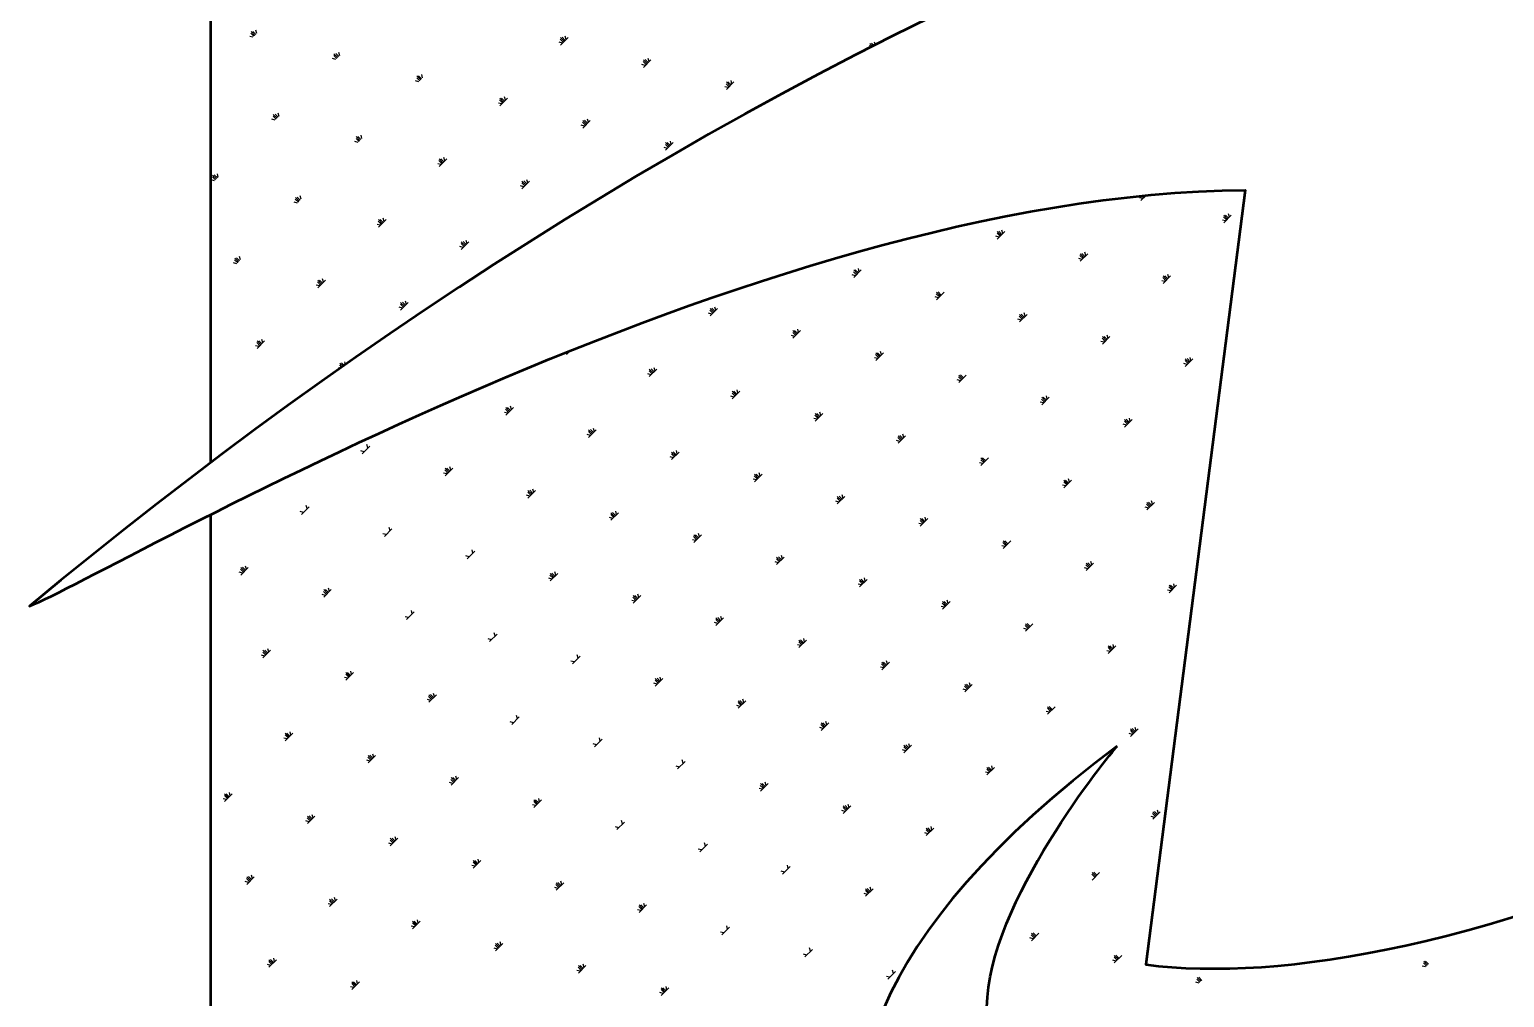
# Model space of a CAD drawing. Extents: x 54907 to 703237, y -798661 to -546661.
# Drawn here: x 482008 to 483632, y -613804 to -612738 of the extents above; entities that cross this region are included whole.
import ezdxf

# ---------------------------------------------------------------- set-up
doc = ezdxf.new("R2010")
doc.units = 0
doc.header["$LTSCALE"] = 1000
doc.header["$MEASUREMENT"] = 0
doc.layers.add('PUB_TITLE', color=4, linetype='Continuous')

msp = doc.modelspace()

# ---------------------------------------------------------------- linework, layer by layer
at = {"layer": 'PUB_TITLE', "color": 4}
for p, q in [((482253.7, -612746.9), (482250.1, -612745.9)), ((482254.8, -612745.8), (482251.4, -612742.5)), ((482255.8, -612744.8), (482251.6, -612740.6)), ((482256.9, -612743.7), (482253.5, -612740.4)), ((482257.9, -612742.7), (482256.9, -612739)), ((482598.6, -612749.2), (482597.6, -612745.6)), ((482594.4, -612753.4), (482590.7, -612752.4)), ((482595.4, -612752.4), (482592.1, -612749)), ((482596.5, -612751.3), (482592.3, -612747.2)), ((482592.3, -612755.5), (482600.6, -612747.2)), ((482597.5, -612750.3), (482594.2, -612746.9)), ((482934.4, -612757.3), (482932.7, -612755.6)), ((482935.8, -612756.5), (482933, -612753.7)), ((482937.2, -612755.8), (482934.8, -612753.5)), ((482939, -612754.9), (482938.2, -612752.1)), ((482941.2, -612753.8), (482941.3, -612753.7)), ((482345, -612771.3), (482341.4, -612770.3)), ((482346, -612770.3), (482342.7, -612766.9)), ((482347.1, -612769.2), (482342.9, -612765.1)), ((482348.1, -612768.2), (482344.8, -612764.9)), ((482349.2, -612767.2), (482348.2, -612763.5)), ((482685.7, -612777.9), (482682, -612776.9)), ((482686.7, -612776.8), (482683.4, -612773.5)), ((482687.8, -612775.8), (482683.6, -612771.6)), ((482683.6, -612780), (482691.9, -612771.6)), ((482688.8, -612774.7), (482685.5, -612771.4)), ((482689.8, -612773.7), (482688.9, -612770.1)), ((482436.3, -612795.8), (482432.6, -612794.8)), ((482437.3, -612794.7), (482434, -612791.4)), ((482438.4, -612793.7), (482434.2, -612789.5)), ((482439.4, -612792.7), (482436.1, -612789.3)), ((482440.5, -612791.6), (482439.5, -612788)), ((482781.1, -612798.2), (482780.1, -612794.5)), ((482776.9, -612802.3), (482773.3, -612801.4)), ((482778, -612801.3), (482774.6, -612798)), ((482779, -612800.3), (482774.9, -612796.1)), ((482774.9, -612804.4), (482783.2, -612796.1)), ((482780.1, -612799.2), (482776.7, -612795.9)), ((482527.6, -612820.2), (482523.9, -612819.3)), ((482528.6, -612819.2), (482525.3, -612815.9)), ((482529.6, -612818.2), (482525.5, -612814)), ((482525.5, -612822.3), (482533.8, -612814)), ((482530.7, -612817.1), (482527.4, -612813.8)), ((482531.7, -612816.1), (482530.8, -612812.4)), ((482278.2, -612838.1), (482274.5, -612837.2)), ((482279.2, -612837.1), (482275.9, -612833.8)), ((482280.3, -612836.1), (482276.1, -612831.9)), ((482281.3, -612835), (482278, -612831.7)), ((482282.4, -612834), (482281.4, -612830.3)), ((482619.9, -612843.7), (482616.5, -612840.3)), ((482620.9, -612842.6), (482616.8, -612838.4)), ((482616.8, -612846.8), (482625.1, -612838.4)), ((482622, -612841.6), (482618.6, -612838.2)), ((482623, -612840.5), (482622, -612836.9)), ((482370.5, -612861.6), (482367.2, -612858.2)), ((482371.5, -612860.5), (482367.4, -612856.3)), ((482372.6, -612859.5), (482369.3, -612856.1)), ((482373.6, -612858.4), (482372.7, -612854.8)), ((482618.8, -612844.7), (482615.2, -612843.7)), ((482369.5, -612862.6), (482365.8, -612861.6)), ((482710.1, -612869.2), (482706.5, -612868.2)), ((482711.2, -612868.1), (482707.8, -612864.8)), ((482712.2, -612867.1), (482708, -612862.9)), ((482708, -612871.2), (482716.4, -612862.9)), ((482713.3, -612866), (482709.9, -612862.7)), ((482714.3, -612865), (482713.3, -612861.3)), ((482460.7, -612887.1), (482457.1, -612886.1)), ((482461.8, -612886), (482458.4, -612882.7)), ((482462.8, -612885), (482458.7, -612880.8)), ((482458.7, -612889.2), (482467, -612880.8)), ((482463.9, -612883.9), (482460.5, -612880.6)), ((482464.9, -612882.9), (482463.9, -612879.2)), ((482211.4, -612905), (482207.7, -612904)), ((482212.4, -612903.9), (482209.1, -612900.6)), ((482213.4, -612902.9), (482209.3, -612898.7)), ((482214.5, -612901.8), (482211.1, -612898.5)), ((482215.5, -612900.8), (482214.6, -612897.1)), ((482553.1, -612910.5), (482549.7, -612907.1)), ((482554.1, -612909.4), (482549.9, -612905.3)), ((482549.9, -612913.6), (482558.3, -612905.3)), ((482555.2, -612908.4), (482551.8, -612905.1)), ((482556.2, -612907.3), (482555.2, -612903.7)), ((482304.7, -612927.3), (482300.6, -612923.2)), ((482305.8, -612926.3), (482302.4, -612923)), ((482306.8, -612925.3), (482305.8, -612921.6)), ((482552, -612911.5), (482548.4, -612910.5)), ((483233.3, -612924.6), (483229.7, -612923.7)), ((483231.3, -612926.7), (483237, -612921)), ((483234.4, -612923.6), (483232.2, -612921.4)), ((483235.4, -612922.5), (483234.1, -612921.2)), ((483236.5, -612921.5), (483236, -612921)), ((482302.6, -612929.4), (482299, -612928.5)), ((482303.7, -612928.4), (482300.3, -612925)), ((482393.9, -612953.9), (482390.3, -612952.9)), ((482395, -612952.8), (482391.6, -612949.5)), ((482396, -612951.8), (482391.8, -612947.6)), ((482391.8, -612956), (482400.2, -612947.6)), ((482397.1, -612950.8), (482393.7, -612947.4)), ((482398.1, -612949.7), (482397.1, -612946.1)), ((483324.6, -612949.1), (483321, -612948.1)), ((483325.7, -612948), (483322.3, -612944.7)), ((483326.7, -612947), (483322.5, -612942.8)), ((483322.5, -612951.2), (483330.9, -612942.8)), ((483327.8, -612946), (483324.4, -612942.6)), ((483328.8, -612944.9), (483327.8, -612941.3)), ((482487.3, -612976.3), (482483.1, -612972.1)), ((482483.1, -612980.4), (482491.5, -612972.1)), ((482488.3, -612975.2), (482485, -612971.9)), ((482489.4, -612974.2), (482488.4, -612970.5)), ((483075.2, -612967), (483071.6, -612966)), ((483076.3, -612966), (483072.9, -612962.6)), ((483077.3, -612964.9), (483073.2, -612960.7)), ((483073.2, -612969.1), (483081.5, -612960.7)), ((483078.4, -612963.9), (483075, -612960.5)), ((483079.4, -612962.8), (483078.4, -612959.2)), ((482240, -612992.1), (482239, -612988.4)), ((482485.2, -612978.3), (482481.5, -612977.4)), ((482486.2, -612977.3), (482482.9, -612974)), ((483167.6, -612990.4), (483164.2, -612987.1)), ((483168.6, -612989.4), (483164.4, -612985.2)), ((483164.4, -612993.5), (483172.8, -612985.2)), ((483169.7, -612988.3), (483166.3, -612985)), ((483170.7, -612987.3), (483169.7, -612983.6)), ((482235.8, -612996.3), (482232.2, -612995.3)), ((482236.9, -612995.2), (482233.5, -612991.9)), ((482237.9, -612994.2), (482233.7, -612990)), ((482238.9, -612993.1), (482235.6, -612989.8)), ((482918.2, -613008.3), (482914.8, -613005)), ((482919.2, -613007.3), (482915.1, -613003.1)), ((482915.1, -613011.4), (482923.4, -613003.1)), ((482920.3, -613006.2), (482916.9, -613002.9)), ((482921.3, -613005.2), (482920.3, -613001.5)), ((483166.5, -612991.5), (483162.9, -612990.5)), ((482327.1, -613020.7), (482323.4, -613019.7)), ((482328.1, -613019.7), (482324.8, -613016.3)), ((482329.2, -613018.6), (482325, -613014.4)), ((482325, -613022.8), (482333.4, -613014.4)), ((482330.2, -613017.6), (482326.9, -613014.2)), ((482331.3, -613016.5), (482330.3, -613012.9)), ((482917.1, -613009.4), (482913.5, -613008.4)), ((483257.8, -613015.9), (483254.2, -613014.9)), ((483258.8, -613014.9), (483255.5, -613011.5)), ((483259.9, -613013.8), (483255.7, -613009.6)), ((483255.7, -613018), (483264.1, -613009.6)), ((483260.9, -613012.8), (483257.6, -613009.4)), ((483262, -613011.7), (483261, -613008.1)), ((482422.6, -613041), (482421.6, -613037.3)), ((483008.4, -613033.8), (483004.8, -613032.8)), ((483009.5, -613032.8), (483006.1, -613029.4)), ((483010.5, -613031.7), (483006.3, -613027.6)), ((483006.3, -613035.9), (483014.7, -613027.6)), ((483011.6, -613030.7), (483008.2, -613027.3)), ((482418.4, -613045.2), (482414.7, -613044.2)), ((482419.4, -613044.1), (482416.1, -613040.8)), ((482420.5, -613043.1), (482416.3, -613038.9)), ((482416.3, -613047.3), (482424.6, -613038.9)), ((482421.5, -613042), (482418.2, -613038.7)), ((482759, -613051.7), (482755.4, -613050.7)), ((482760.1, -613050.7), (482756.7, -613047.3)), ((482761.1, -613049.6), (482757, -613045.5)), ((482757, -613053.8), (482765.3, -613045.5)), ((482762.2, -613048.6), (482758.8, -613045.2)), ((482763.2, -613047.5), (482762.2, -613043.9)), ((483100.7, -613057.2), (483097.4, -613053.9)), ((483101.8, -613056.2), (483097.6, -613052)), ((483097.6, -613060.4), (483106, -613052)), ((483102.8, -613055.1), (483099.5, -613051.8)), ((483103.9, -613054.1), (483102.9, -613050.4)), ((482852.4, -613074.1), (482848.2, -613069.9)), ((482848.2, -613078.3), (482856.6, -613069.9)), ((482853.5, -613073), (482850.1, -613069.7)), ((482854.5, -613072), (482853.5, -613068.4)), ((483099.7, -613058.3), (483096, -613057.3)), ((482260.3, -613087.5), (482256.6, -613086.6)), ((482261.3, -613086.5), (482258, -613083.1)), ((482262.4, -613085.4), (482258.2, -613081.3)), ((482258.2, -613089.6), (482266.5, -613081.3)), ((482263.4, -613084.4), (482260.1, -613081.1)), ((482264.5, -613083.4), (482263.5, -613079.7)), ((482850.3, -613076.2), (482846.7, -613075.2)), ((482851.4, -613075.1), (482848, -613071.8)), ((483191, -613082.7), (483187.3, -613081.8)), ((483192, -613081.7), (483188.7, -613078.3)), ((483193.1, -613080.6), (483188.9, -613076.5)), ((483188.9, -613084.8), (483197.2, -613076.5)), ((483194.1, -613079.6), (483190.8, -613076.3)), ((483195.2, -613078.6), (483194.2, -613074.9)), ((482598.8, -613096.2), (482603, -613092)), ((482600.9, -613094.1), (482599.1, -613093.6)), ((482602, -613093), (482601.6, -613092.6)), ((482941.6, -613100.6), (482937.9, -613099.7)), ((482942.6, -613099.6), (482939.3, -613096.3)), ((482943.7, -613098.5), (482939.5, -613094.4)), ((482939.5, -613102.7), (482947.9, -613094.4)), ((482944.7, -613097.5), (482941.4, -613094.2)), ((482945.8, -613096.5), (482944.8, -613092.8)), ((483283.3, -613106.1), (483280, -613102.8)), ((483284.3, -613105.1), (483280.2, -613100.9)), ((483280.2, -613109.3), (483288.5, -613100.9)), ((483285.4, -613104.1), (483282.1, -613100.7)), ((483286.4, -613103), (483285.5, -613099.4)), ((482349.5, -613111.4), (482347.9, -613111)), ((482351.6, -613110), (482349.3, -613107.6)), ((482352.9, -613109.1), (482349.5, -613105.7)), ((482354.1, -613108.2), (482351.3, -613105.5)), ((482355.6, -613107.2), (482354.8, -613104.2)), ((482692.2, -613118.5), (482688.6, -613117.6)), ((482693.3, -613117.5), (482689.9, -613114.2)), ((482694.3, -613116.5), (482690.1, -613112.3)), ((482690.1, -613120.6), (482698.5, -613112.3)), ((482695.3, -613115.4), (482692, -613112.1)), ((482696.4, -613114.4), (482695.4, -613110.7)), ((483035, -613123), (483030.8, -613118.8)), ((483030.8, -613127.2), (483039.1, -613118.8)), ((483036, -613122), (483032.7, -613118.6)), ((483282.3, -613107.2), (483278.6, -613106.2)), ((482787.7, -613138.8), (482786.7, -613135.2)), ((483032.9, -613125.1), (483029.2, -613124.1)), ((483033.9, -613124.1), (483030.6, -613120.7)), ((482783.5, -613143), (482779.8, -613142)), ((482784.5, -613142), (482781.2, -613138.6)), ((482785.6, -613140.9), (482781.4, -613136.7)), ((482781.4, -613145.1), (482789.8, -613136.7)), ((482786.6, -613139.9), (482783.3, -613136.5)), ((483124.2, -613149.6), (483120.5, -613148.6)), ((483125.2, -613148.5), (483121.9, -613145.2)), ((483126.2, -613147.5), (483122.1, -613143.3)), ((483122.1, -613151.6), (483130.4, -613143.3)), ((483127.3, -613146.4), (483123.9, -613143.1)), ((483128.3, -613145.4), (483127.4, -613141.7)), ((482534.1, -613160.9), (482530.5, -613159.9)), ((482535.2, -613159.9), (482531.8, -613156.5)), ((482536.2, -613158.8), (482532, -613154.6)), ((482532, -613163), (482540.4, -613154.6)), ((482537.2, -613157.8), (482533.9, -613154.4)), ((482538.3, -613156.7), (482537.3, -613153.1)), ((482874.8, -613167.5), (482871.1, -613166.5)), ((482875.8, -613166.4), (482872.5, -613163.1)), ((482876.9, -613165.4), (482872.7, -613161.2)), ((482872.7, -613169.5), (482881, -613161.2)), ((482877.9, -613164.3), (482874.6, -613161)), ((482879, -613163.3), (482878, -613159.6)), ((483217.5, -613171.9), (483213.4, -613167.7)), ((483213.4, -613176.1), (483221.7, -613167.7)), ((483218.6, -613170.9), (483215.2, -613167.5)), ((483219.6, -613169.8), (483218.6, -613166.2)), ((482625.4, -613185.4), (482621.7, -613184.4)), ((482626.4, -613184.3), (482623.1, -613181)), ((482627.5, -613183.3), (482623.3, -613179.1)), ((482623.3, -613187.5), (482631.7, -613179.1)), ((482628.5, -613182.2), (482625.2, -613178.9)), ((482629.6, -613181.2), (482628.6, -613177.5)), ((482970.2, -613187.7), (482969.3, -613184.1)), ((483215.4, -613174), (483211.8, -613173)), ((483216.5, -613173), (483213.1, -613169.6)), ((482373.9, -613205.4), (482382.3, -613197)), ((482380.2, -613199.1), (482379.2, -613195.4)), ((482966.1, -613191.9), (482962.4, -613190.9)), ((482967.1, -613190.9), (482963.8, -613187.5)), ((482968.1, -613189.8), (482964, -613185.7)), ((482964, -613194), (482972.3, -613185.7)), ((482969.2, -613188.8), (482965.8, -613185.4)), ((482376, -613203.3), (482372.4, -613202.3)), ((482716.7, -613209.8), (482713, -613208.8)), ((482717.7, -613208.8), (482714.4, -613205.4)), ((482718.8, -613207.7), (482714.6, -613203.6)), ((482714.6, -613211.9), (482722.9, -613203.6)), ((482719.8, -613206.7), (482716.5, -613203.3)), ((482720.9, -613205.6), (482719.9, -613202)), ((483057.3, -613216.4), (483053.7, -613215.4)), ((483058.4, -613215.3), (483055, -613212)), ((483059.4, -613214.3), (483055.2, -613210.1)), ((483055.2, -613218.5), (483063.6, -613210.1)), ((483060.5, -613213.2), (483057.1, -613209.9)), ((482467.3, -613227.7), (482463.6, -613226.7)), ((482468.3, -613226.7), (482465, -613223.3)), ((482469.4, -613225.6), (482465.2, -613221.5)), ((482465.2, -613229.8), (482473.6, -613221.5)), ((482470.4, -613224.6), (482467.1, -613221.3)), ((482471.5, -613223.6), (482470.5, -613219.9)), ((482808, -613234.3), (482804.3, -613233.3)), ((482809, -613233.2), (482805.7, -613229.9)), ((482810, -613232.2), (482805.9, -613228)), ((482805.9, -613236.4), (482814.2, -613228)), ((482811.1, -613231.1), (482807.7, -613227.8)), ((482812.1, -613230.1), (482811.2, -613226.5)), ((483152.8, -613236.7), (483151.8, -613233)), ((482559.6, -613251.1), (482556.3, -613247.8)), ((482560.7, -613250.1), (482556.5, -613245.9)), ((482556.5, -613254.3), (482564.8, -613245.9)), ((482561.7, -613249.1), (482558.4, -613245.7)), ((482562.8, -613248), (482561.8, -613244.4)), ((483148.6, -613240.8), (483145, -613239.9)), ((483149.7, -613239.8), (483146.3, -613236.4)), ((483150.7, -613238.7), (483146.5, -613234.6)), ((483146.5, -613242.9), (483154.9, -613234.6)), ((483151.7, -613237.7), (483148.4, -613234.4)), ((482307.1, -613272.2), (482315.5, -613263.8)), ((482313.4, -613265.9), (482312.4, -613262.3)), ((482558.6, -613252.2), (482554.9, -613251.2)), ((482899.2, -613258.7), (482895.6, -613257.8)), ((482900.3, -613257.7), (482896.9, -613254.4)), ((482901.3, -613256.7), (482897.1, -613252.5)), ((482897.1, -613260.8), (482905.5, -613252.5)), ((482902.4, -613255.6), (482899, -613252.3)), ((482903.4, -613254.6), (482902.4, -613250.9)), ((483239.9, -613265.3), (483236.2, -613264.3)), ((483240.9, -613264.2), (483237.6, -613260.9)), ((483242, -613263.2), (483237.8, -613259)), ((483237.8, -613267.4), (483246.2, -613259)), ((483243, -613262.2), (483239.7, -613258.8)), ((483244.1, -613261.1), (483243.1, -613257.5)), ((482309.2, -613270.1), (482305.5, -613269.1)), ((482649.9, -613276.6), (482646.2, -613275.7)), ((482650.9, -613275.6), (482647.6, -613272.3)), ((482651.9, -613274.6), (482647.8, -613270.4)), ((482647.8, -613278.7), (482656.1, -613270.4)), ((482653, -613273.5), (482649.6, -613270.2)), ((482654, -613272.5), (482653.1, -613268.8)), ((482991.6, -613282.2), (482988.2, -613278.8)), ((482992.6, -613281.1), (482988.4, -613276.9)), ((482988.4, -613285.3), (482996.8, -613276.9)), ((482993.6, -613280.1), (482990.3, -613276.7)), ((482994.7, -613279), (482993.7, -613275.4)), ((482400.5, -613294.5), (482396.8, -613293.6)), ((482398.4, -613296.6), (482406.7, -613288.3)), ((482404.6, -613290.4), (482403.7, -613286.7)), ((482742.2, -613300.1), (482738.8, -613296.7)), ((482743.2, -613299), (482739, -613294.8)), ((482739, -613303.2), (482747.4, -613294.8)), ((482744.3, -613298), (482740.9, -613294.6)), ((482745.3, -613296.9), (482744.3, -613293.3)), ((482990.5, -613283.2), (482986.9, -613282.2)), ((482489.7, -613321.1), (482498, -613312.7)), ((482495.9, -613314.8), (482495, -613311.2)), ((482741.1, -613301.1), (482737.5, -613300.1)), ((483081.8, -613307.7), (483078.1, -613306.7)), ((483082.8, -613306.6), (483079.5, -613303.3)), ((483083.9, -613305.6), (483079.7, -613301.4)), ((483079.7, -613309.7), (483088.1, -613301.4)), ((483084.9, -613304.5), (483081.6, -613301.2)), ((482244.5, -613334.8), (482240.3, -613330.6)), ((482240.3, -613339), (482248.6, -613330.6)), ((482245.5, -613333.8), (482242.2, -613330.4)), ((482246.5, -613332.7), (482245.6, -613329.1)), ((482491.8, -613319), (482488.1, -613318)), ((482832.4, -613325.6), (482828.8, -613324.6)), ((482833.5, -613324.5), (482830.1, -613321.2)), ((482834.5, -613323.5), (482830.3, -613319.3)), ((482830.3, -613327.6), (482838.7, -613319.3)), ((482835.5, -613322.4), (482832.2, -613319.1)), ((482836.6, -613321.4), (482835.6, -613317.7)), ((483174.1, -613331.1), (483170.8, -613327.7)), ((483175.2, -613330), (483171, -613325.9)), ((483171, -613334.2), (483179.3, -613325.9)), ((483176.2, -613329), (483172.9, -613325.6)), ((483177.3, -613327.9), (483176.3, -613324.3)), ((482242.4, -613336.9), (482238.7, -613335.9)), ((482243.4, -613335.9), (482240.1, -613332.5)), ((482583, -613343.5), (482579.4, -613342.5)), ((482584.1, -613342.4), (482580.7, -613339.1)), ((482585.1, -613341.4), (482580.9, -613337.2)), ((482580.9, -613345.6), (482589.3, -613337.2)), ((482586.2, -613340.3), (482582.8, -613337)), ((482587.2, -613339.3), (482586.2, -613335.6)), ((482924.7, -613349), (482921.4, -613345.6)), ((482925.8, -613347.9), (482921.6, -613343.8)), ((482921.6, -613352.1), (482930, -613343.8)), ((482926.8, -613346.9), (482923.5, -613343.5)), ((482927.9, -613345.8), (482926.9, -613342.2)), ((483173.1, -613332.1), (483169.4, -613331.1)), ((482333.7, -613361.4), (482330, -613360.4)), ((482334.7, -613360.3), (482331.4, -613357)), ((482335.7, -613359.3), (482331.6, -613355.1)), ((482331.6, -613363.5), (482339.9, -613355.1)), ((482336.8, -613358.2), (482333.4, -613354.9)), ((482337.8, -613357.2), (482336.8, -613353.5)), ((482676.4, -613365.8), (482672.2, -613361.7)), ((482672.2, -613370), (482680.6, -613361.7)), ((482677.4, -613364.8), (482674.1, -613361.5)), ((482678.5, -613363.7), (482677.5, -613360.1)), ((482923.7, -613350), (482920, -613349)), ((483264.4, -613356.6), (483260.7, -613355.6)), ((483265.4, -613355.5), (483262.1, -613352.2)), ((483266.4, -613354.5), (483262.3, -613350.3)), ((483262.3, -613358.7), (483270.6, -613350.3)), ((483267.5, -613353.4), (483264.1, -613350.1)), ((483268.5, -613352.4), (483267.6, -613348.7)), ((482429.1, -613381.7), (482428.1, -613378)), ((482674.3, -613367.9), (482670.7, -613366.9)), ((482675.4, -613366.9), (482672, -613363.5)), ((483015, -613374.5), (483011.3, -613373.5)), ((483016, -613373.4), (483012.7, -613370.1)), ((483017.1, -613372.4), (483012.9, -613368.2)), ((483012.9, -613376.6), (483021.2, -613368.2)), ((483018.1, -613371.3), (483014.8, -613368)), ((483019.2, -613370.3), (483018.2, -613366.7)), ((482424.9, -613385.8), (482421.3, -613384.9)), ((482422.8, -613387.9), (482431.2, -613379.6)), ((482765.6, -613392.4), (482761.9, -613391.4)), ((482766.6, -613391.3), (482763.3, -613388)), ((482767.7, -613390.3), (482763.5, -613386.1)), ((482763.5, -613394.5), (482771.9, -613386.1)), ((482768.7, -613389.3), (482765.4, -613385.9)), ((482769.8, -613388.2), (482768.8, -613384.6)), ((483107.3, -613397.9), (483104, -613394.6)), ((483108.3, -613396.8), (483104.2, -613392.7)), ((483104.2, -613401), (483112.5, -613392.7)), ((483109.4, -613395.8), (483106, -613392.5)), ((482516.2, -613410.3), (482512.6, -613409.3)), ((482514.1, -613412.4), (482522.5, -613404)), ((482520.4, -613406.1), (482519.4, -613402.5)), ((482859, -613414.8), (482854.8, -613410.6)), ((482854.8, -613418.9), (482863.1, -613410.6)), ((482860, -613413.7), (482856.7, -613410.4)), ((482861, -613412.7), (482860.1, -613409)), ((483106.3, -613398.9), (483102.6, -613398)), ((482266.8, -613428.2), (482263.2, -613427.2)), ((482267.9, -613427.1), (482264.5, -613423.8)), ((482268.9, -613426.1), (482264.7, -613421.9)), ((482264.7, -613430.3), (482273.1, -613421.9)), ((482270, -613425.1), (482266.6, -613421.7)), ((482271, -613424), (482270, -613420.4)), ((482611.7, -613430.6), (482610.7, -613426.9)), ((482856.9, -613416.8), (482853.2, -613415.9)), ((482857.9, -613415.8), (482854.6, -613412.5)), ((483197.5, -613423.4), (483193.9, -613422.4)), ((483198.6, -613422.4), (483195.2, -613419)), ((483199.6, -613421.3), (483195.4, -613417.1)), ((483195.4, -613425.5), (483203.8, -613417.1)), ((483200.7, -613420.3), (483197.3, -613416.9)), ((483201.7, -613419.2), (483200.7, -613415.6)), ((482607.5, -613434.7), (482603.8, -613433.8)), ((482605.4, -613436.8), (482613.8, -613428.5)), ((482948.2, -613441.3), (482944.5, -613440.3)), ((482949.2, -613440.3), (482945.9, -613436.9)), ((482950.2, -613439.2), (482946.1, -613435)), ((482946.1, -613443.4), (482954.4, -613435)), ((482951.3, -613438.2), (482947.9, -613434.8)), ((482952.3, -613437.1), (482951.4, -613433.5)), ((482358.1, -613452.7), (482354.5, -613451.7)), ((482359.2, -613451.6), (482355.8, -613448.3)), ((482360.2, -613450.6), (482356, -613446.4)), ((482356, -613454.7), (482364.4, -613446.4)), ((482361.2, -613449.5), (482357.9, -613446.2)), ((482362.3, -613448.5), (482361.3, -613444.8)), ((482698.8, -613459.2), (482695.1, -613458.2)), ((482699.8, -613458.2), (482696.5, -613454.8)), ((482700.9, -613457.1), (482696.7, -613452.9)), ((482696.7, -613461.3), (482705, -613452.9)), ((482701.9, -613456.1), (482698.6, -613452.7)), ((482702.9, -613455), (482702, -613451.4)), ((483041.5, -613463.7), (483037.3, -613459.5)), ((483037.3, -613467.8), (483045.7, -613459.5)), ((483042.6, -613462.6), (483039.2, -613459.3)), ((483043.6, -613461.6), (483042.6, -613457.9)), ((482449.4, -613477.1), (482445.7, -613476.1)), ((482450.4, -613476.1), (482447.1, -613472.7)), ((482451.5, -613475), (482447.3, -613470.8)), ((482447.3, -613479.2), (482455.7, -613470.8)), ((482452.5, -613474), (482449.2, -613470.6)), ((482453.6, -613472.9), (482452.6, -613469.3)), ((482794.2, -613479.5), (482793.2, -613475.8)), ((483039.4, -613465.8), (483035.8, -613464.8)), ((483040.5, -613464.7), (483037.1, -613461.4)), ((482790.1, -613483.7), (482786.4, -613482.7)), ((482791.1, -613482.6), (482787.8, -613479.3)), ((482792.1, -613481.6), (482788, -613477.4)), ((482788, -613485.8), (482796.3, -613477.4)), ((482793.2, -613480.5), (482789.8, -613477.2)), ((483130.7, -613490.2), (483127.1, -613489.2)), ((483131.8, -613489.2), (483128.4, -613485.8)), ((483132.8, -613488.1), (483128.6, -613484)), ((483128.6, -613492.3), (483137, -613484)), ((483133.8, -613487.1), (483130.5, -613483.7)), ((482540.7, -613501.6), (482537, -613500.6)), ((482538.6, -613503.7), (482546.9, -613495.3)), ((482544.8, -613497.4), (482543.9, -613493.7)), ((482881.3, -613508.1), (482877.7, -613507.1)), ((482882.4, -613507.1), (482879, -613503.7)), ((482883.4, -613506), (482879.2, -613501.9)), ((482879.2, -613510.2), (482887.6, -613501.9)), ((482884.5, -613505), (482881.1, -613501.6)), ((482885.5, -613503.9), (482884.5, -613500.3)), ((483224.1, -613512.6), (483219.9, -613508.4)), ((483219.9, -613516.8), (483228.3, -613508.4)), ((483225.1, -613511.5), (483221.8, -613508.2)), ((483226.2, -613510.5), (483225.2, -613506.8)), ((482291.3, -613519.5), (482287.6, -613518.5)), ((482292.3, -613518.4), (482289, -613515.1)), ((482293.4, -613517.4), (482289.2, -613513.2)), ((482289.2, -613521.6), (482297.6, -613513.2)), ((482294.4, -613516.3), (482291.1, -613513)), ((482295.5, -613515.3), (482294.5, -613511.6)), ((482631.9, -613526), (482628.3, -613525)), ((482629.9, -613528.1), (482638.2, -613519.8)), ((482636.1, -613521.8), (482635.1, -613518.2)), ((482976.8, -613528.4), (482975.8, -613524.8)), ((483222, -613514.7), (483218.3, -613513.7)), ((483223, -613513.6), (483219.7, -613510.3)), ((482383.6, -613542.9), (482380.3, -613539.5)), ((482384.7, -613541.8), (482380.5, -613537.7)), ((482380.5, -613546), (482388.8, -613537.7)), ((482385.7, -613540.8), (482382.4, -613537.5)), ((482386.7, -613539.8), (482385.8, -613536.1)), ((482972.6, -613532.6), (482969, -613531.6)), ((482973.7, -613531.5), (482970.3, -613528.2)), ((482974.7, -613530.5), (482970.5, -613526.3)), ((482970.5, -613534.7), (482978.9, -613526.3)), ((482975.7, -613529.4), (482972.4, -613526.1)), ((482382.6, -613543.9), (482378.9, -613543)), ((482723.2, -613550.5), (482719.6, -613549.5)), ((482721.1, -613552.6), (482729.5, -613544.2)), ((482727.4, -613546.3), (482726.4, -613542.7)), ((483063.9, -613557), (483060.2, -613556.1)), ((483064.9, -613556), (483061.6, -613552.7)), ((483066, -613554.9), (483061.8, -613550.8)), ((483061.8, -613559.1), (483070.2, -613550.8)), ((483067, -613553.9), (483063.7, -613550.6)), ((483068.1, -613552.9), (483067.1, -613549.2)), ((482473.8, -613568.4), (482470.2, -613567.4)), ((482474.9, -613567.3), (482471.6, -613564)), ((482475.9, -613566.3), (482471.8, -613562.1)), ((482471.8, -613570.5), (482480.1, -613562.1)), ((482477, -613565.3), (482473.6, -613561.9)), ((482478, -613564.2), (482477, -613560.6)), ((482814.5, -613574.9), (482810.9, -613574)), ((482815.6, -613573.9), (482812.2, -613570.6)), ((482816.6, -613572.9), (482812.4, -613568.7)), ((482812.4, -613577), (482820.8, -613568.7)), ((482817.6, -613571.8), (482814.3, -613568.5)), ((482818.7, -613570.8), (482817.7, -613567.1)), ((482224.5, -613586.3), (482220.8, -613585.3)), ((482225.5, -613585.2), (482222.2, -613581.9)), ((482226.6, -613584.2), (482222.4, -613580)), ((482222.4, -613588.4), (482230.7, -613580)), ((482227.6, -613583.2), (482224.3, -613579.8)), ((482228.6, -613582.1), (482227.7, -613578.5)), ((482566.2, -613591.8), (482562.8, -613588.5)), ((482567.2, -613590.8), (482563, -613586.6)), ((482563, -613594.9), (482571.4, -613586.6)), ((482568.3, -613589.7), (482564.9, -613586.4)), ((482569.3, -613588.7), (482568.3, -613585)), ((482316.8, -613609.7), (482313.4, -613606.4)), ((482317.8, -613608.7), (482313.7, -613604.5)), ((482313.7, -613612.8), (482322, -613604.5)), ((482318.9, -613607.6), (482315.5, -613604.3)), ((482319.9, -613606.6), (482318.9, -613602.9)), ((482565.1, -613592.8), (482561.5, -613591.9)), ((482905.8, -613599.4), (482902.1, -613598.4)), ((482906.8, -613598.4), (482903.5, -613595)), ((482907.9, -613597.3), (482903.7, -613593.1)), ((482903.7, -613601.5), (482912.1, -613593.1)), ((482908.9, -613596.3), (482905.6, -613592.9)), ((482910, -613595.2), (482909, -613591.6)), ((483246.5, -613606), (483242.8, -613605)), ((483247.5, -613604.9), (483244.2, -613601.6)), ((483248.5, -613603.9), (483244.4, -613599.7)), ((483244.4, -613608), (483252.7, -613599.7)), ((483249.6, -613602.8), (483246.2, -613599.5)), ((483250.6, -613601.8), (483249.6, -613598.1)), ((482315.7, -613610.8), (482312.1, -613609.8)), ((482656.4, -613617.3), (482652.8, -613616.3)), ((482654.3, -613619.4), (482662.7, -613611)), ((482660.6, -613613.1), (482659.6, -613609.5)), ((482997.1, -613623.9), (482993.4, -613622.9)), ((482998.1, -613622.8), (482994.8, -613619.5)), ((482999.2, -613621.8), (482995, -613617.6)), ((482995, -613625.9), (483003.3, -613617.6)), ((483000.2, -613620.7), (482996.9, -613617.4)), ((483001.2, -613619.7), (483000.3, -613616)), ((482407, -613635.2), (482403.4, -613634.2)), ((482408.1, -613634.2), (482404.7, -613630.8)), ((482409.1, -613633.1), (482404.9, -613628.9)), ((482404.9, -613637.3), (482413.3, -613628.9)), ((482410.2, -613632.1), (482406.8, -613628.7)), ((482411.2, -613631), (482410.2, -613627.4)), ((482745.6, -613643.9), (482754, -613635.5)), ((482751.9, -613637.6), (482750.9, -613633.9)), ((482499.3, -613658.6), (482496, -613655.3)), ((482500.4, -613657.6), (482496.2, -613653.4)), ((482496.2, -613661.8), (482504.6, -613653.4)), ((482501.4, -613656.5), (482498.1, -613653.2)), ((482502.5, -613655.5), (482501.5, -613651.8)), ((482747.7, -613641.8), (482744, -613640.8)), ((482251, -613675.5), (482246.8, -613671.3)), ((482246.8, -613679.7), (482255.2, -613671.3)), ((482252.1, -613674.4), (482248.7, -613671.1)), ((482253.1, -613673.4), (482252.1, -613669.7)), ((482498.3, -613659.7), (482494.7, -613658.7)), ((482839, -613666.2), (482835.3, -613665.2)), ((482836.9, -613668.3), (482845.2, -613660)), ((482843.1, -613662), (482842.2, -613658.4)), ((483180.7, -613671.7), (483177.3, -613668.4)), ((483181.7, -613670.7), (483177.5, -613666.5)), ((483177.5, -613674.9), (483185.9, -613666.5)), ((483182.8, -613669.6), (483179.4, -613666.3)), ((482248.9, -613677.6), (482245.3, -613676.6)), ((482250, -613676.5), (482246.6, -613673.2)), ((482589.6, -613684.1), (482585.9, -613683.1)), ((482590.6, -613683.1), (482587.3, -613679.7)), ((482591.7, -613682), (482587.5, -613677.9)), ((482587.5, -613686.2), (482595.9, -613677.9)), ((482592.7, -613681), (482589.4, -613677.7)), ((482593.8, -613680), (482592.8, -613676.3)), ((482931.3, -613689.6), (482928, -613686.3)), ((482932.3, -613688.6), (482928.2, -613684.4)), ((482928.2, -613692.8), (482936.5, -613684.4)), ((482933.4, -613687.5), (482930, -613684.2)), ((482934.4, -613686.5), (482933.4, -613682.9)), ((482340.2, -613702), (482336.6, -613701.1)), ((482341.2, -613701), (482337.9, -613697.6)), ((482342.3, -613699.9), (482338.1, -613695.8)), ((482338.1, -613704.1), (482346.5, -613695.8)), ((482343.3, -613698.9), (482340, -613695.6)), ((482344.4, -613697.9), (482343.4, -613694.2)), ((482681.9, -613707.5), (482678.6, -613704.2)), ((482683, -613706.5), (482678.8, -613702.3)), ((482678.8, -613710.7), (482687.1, -613702.3)), ((482684, -613705.5), (482680.7, -613702.1)), ((482685, -613704.4), (482684.1, -613700.8)), ((482930.2, -613690.7), (482926.6, -613689.7)), ((482433.6, -613724.4), (482429.4, -613720.2)), ((482429.4, -613728.6), (482437.7, -613720.2)), ((482434.6, -613723.4), (482431.3, -613720)), ((482435.7, -613722.3), (482434.7, -613718.7)), ((482680.9, -613708.6), (482677.2, -613707.6)), ((482431.5, -613726.5), (482427.8, -613725.5)), ((482432.5, -613725.4), (482429.2, -613722.1)), ((482772.1, -613733), (482768.5, -613732.1)), ((482770.1, -613735.1), (482778.4, -613726.8)), ((482776.3, -613728.9), (482775.3, -613725.2)), ((483113.9, -613738.6), (483110.5, -613735.2)), ((483114.9, -613737.5), (483110.7, -613733.3)), ((483110.7, -613741.7), (483119.1, -613733.3)), ((483115.9, -613736.5), (483112.6, -613733.1)), ((482522.8, -613750.9), (482519.1, -613750)), ((482523.8, -613749.9), (482520.5, -613746.6)), ((482524.9, -613748.9), (482520.7, -613744.7)), ((482520.7, -613753), (482529, -613744.7)), ((482525.9, -613747.8), (482522.6, -613744.5)), ((482526.9, -613746.8), (482526, -613743.1)), ((482861.3, -613759.6), (482869.7, -613751.2)), ((482867.6, -613753.3), (482866.6, -613749.7)), ((483112.8, -613739.6), (483109.2, -613738.6)), ((482273.4, -613768.9), (482269.7, -613767.9)), ((482274.4, -613767.8), (482271.1, -613764.5)), ((482275.5, -613766.8), (482271.3, -613762.6)), ((482271.3, -613770.9), (482279.6, -613762.6)), ((482276.5, -613765.7), (482273.2, -613762.4)), ((482277.6, -613764.7), (482276.6, -613761)), ((482616.1, -613773.3), (482612, -613769.1)), ((482612, -613777.5), (482620.3, -613769.1)), ((482617.2, -613772.3), (482613.8, -613768.9)), ((482618.2, -613771.2), (482617.2, -613767.6)), ((482863.4, -613757.5), (482859.8, -613756.5)), ((483204.1, -613764.1), (483200.4, -613763.1)), ((483205.1, -613763), (483201.8, -613759.7)), ((483206.2, -613762), (483202, -613757.8)), ((483202, -613766.1), (483210.4, -613757.8)), ((483207.2, -613760.9), (483203.9, -613757.6)), ((483545.8, -613769.6), (483542.5, -613766.2)), ((483546.8, -613768.5), (483542.7, -613764.3)), ((483547.9, -613767.5), (483544.5, -613764.1)), ((482368.8, -613789.1), (482367.9, -613785.5)), ((482614, -613775.4), (482610.4, -613774.4)), ((482615.1, -613774.4), (482611.7, -613771)), ((482954.7, -613782), (482951.1, -613781)), ((482952.6, -613784), (482961, -613775.7)), ((482958.9, -613777.8), (482957.9, -613774.1)), ((483296.4, -613787.5), (483293.1, -613784.1)), ((483297.5, -613786.4), (483293.3, -613782.3)), ((483298.5, -613785.4), (483295.2, -613782)), ((483544.7, -613770.6), (483541.1, -613769.6)), ((482364.7, -613793.3), (482361, -613792.3)), ((482365.7, -613792.3), (482362.4, -613788.9)), ((482366.8, -613791.2), (482362.6, -613787)), ((482362.6, -613795.4), (482370.9, -613787)), ((482367.8, -613790.2), (482364.5, -613786.8)), ((482705.3, -613799.9), (482701.7, -613798.9)), ((482706.4, -613798.8), (482703, -613795.5)), ((482707.4, -613797.8), (482703.2, -613793.6)), ((482703.2, -613802), (482711.6, -613793.6)), ((482708.5, -613796.7), (482705.1, -613793.4)), ((482709.5, -613795.7), (482708.5, -613792)), ((483295.4, -613788.5), (483291.7, -613787.5))]:
    msp.add_line(p, q, dxfattribs=at)
at = {"layer": 'PUB_TITLE', "color": 4, "lineweight": 53}
for points, knots in [([(482207.3, -613215.1), (482207.3, -612625.2), (482207.3, -612032.2), (482207.3, -612032.2), (482207.3, -611913), (482304.8, -611815.5), (482424.1, -611815.5), (482424.1, -611815.5), (484772.1, -611815.5), (484772.1, -611815.5), (484891.3, -611815.5), (484988.8, -611913), (484988.8, -612032.2), (484988.8, -612032.2), (484988.8, -612510.9), (484988.8, -613036)], [6.497483, 6.497483, 6.497483, 6.497483, 7, 7, 7, 8, 8, 8, 9, 9, 9, 10, 10, 10, 10.451509, 10.451509, 10.451509, 10.451509]), ([(484615.7, -612416.9), (485242, -612517.5), (484743.2, -613249.2), (484091.6, -613528.3), (484551.4, -613206.1), (484853.4, -612600), (484058.8, -612797.8), (484058.8, -612797.8), (483939.3, -613598.8), (483939.3, -613598.8), (483617.2, -613749.2), (483386, -613786.8), (483236.6, -613768), (483236.6, -613768), (483346.2, -612915.3), (483346.2, -612915.3), (482803.2, -612917.8), (482098.5, -613337.3), (482007.7, -613373.2), (482738.1, -612766.8), (483717.9, -612272.7), (484615.7, -612416.9)], [0, 0, 0, 0, 1, 1, 1, 2, 2, 2, 3, 3, 3, 4, 4, 4, 5, 5, 5, 6, 6, 6, 7, 7, 7, 7]), ([(483205.3, -613527.3), (483205.3, -613527.3), (482669.1, -614162.6), (483669.6, -613834.1), (484414.3, -613596.9), (485076.3, -613027.7), (485108.4, -612862.5), (485108.4, -612862.5), (485020.7, -613204.9), (484814, -613485.3), (484792.1, -613555), (484177.7, -614217.1), (483450, -614235.2), (483007, -614256.5), (482653.8, -613940.8), (483205.3, -613527.3)], [0, 0, 0, 0, 1, 1, 1, 2, 2, 2, 3, 3, 3, 4, 4, 4, 5, 5, 5, 5]), ([(484988.8, -613185), (484988.8, -613779), (484988.8, -614380.3), (484988.8, -614380.3), (484988.8, -614499.5), (484891.3, -614597.1), (484772.1, -614597.1), (484772.1, -614597.1), (482424.1, -614597.1), (482424.1, -614597.1), (482304.8, -614597.1), (482207.3, -614499.5), (482207.3, -614380.3), (482207.3, -614380.3), (482207.3, -613836.6), (482207.3, -613272.4)], [2.493971, 2.493971, 2.493971, 2.493971, 3, 3, 3, 4, 4, 4, 5, 5, 5, 6, 6, 6, 6.481204, 6.481204, 6.481204, 6.481204])]:
    msp.add_open_spline(points, degree=3, knots=knots, dxfattribs=at)

doc.saveas('drawing.dxf')
